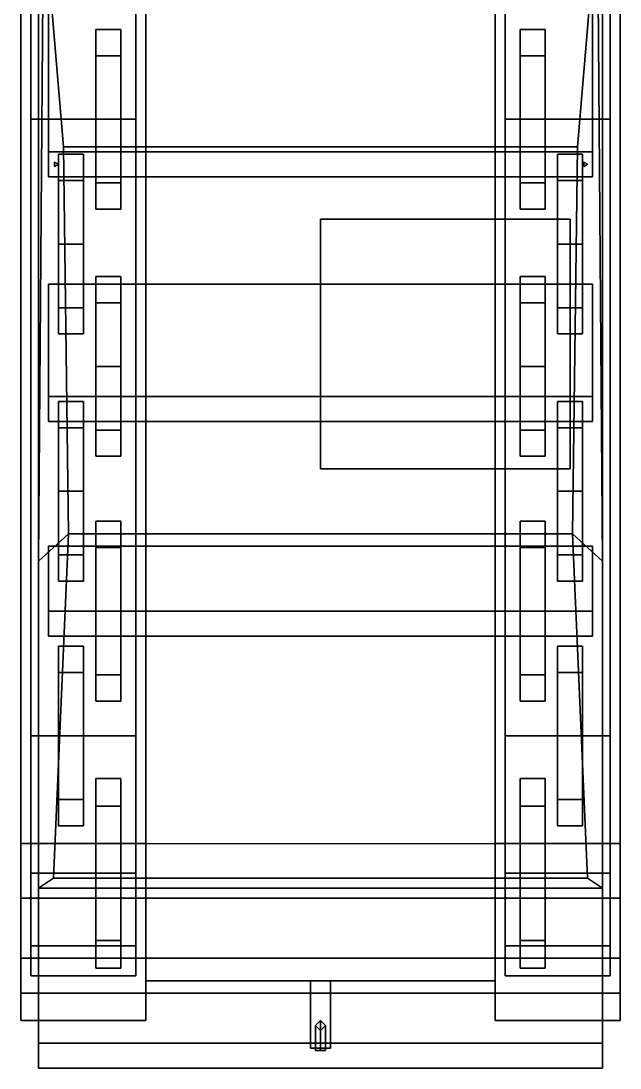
# Model space of a CAD drawing. Header units: millimetres. Extents: x -1.2 to 1.2, y -3.4 to 3.4.
# Drawn here: x -1.2 to 1.2, y -3.4 to 0.794 of the extents above; entities that cross this region are included whole.
import ezdxf

# ---------------------------------------------------------------- set-up
doc = ezdxf.new("R2010")
doc.units = ezdxf.units.MM
for name, color, linetype in [('mudguards', 6, 'Continuous'), ('tent', 3, 'Continuous'), ('tracks', 5, 'Continuous'), ('wheels', 2, 'Continuous')]:
    doc.layers.add(name, color=color, linetype=linetype)

msp = doc.modelspace()

# ---------------------------------------------------------------- linework, layer by layer
for points in [[(-0.7, 2.76, 0.4), (-0.7, -3.05, 0.4), (-0.7, -3.05, 0.85), (-0.7, 2.76, 0.85)], [(0.7, 2.76, 0.4), (0.7, -3.05, 0.4), (-0.7, -3.05, 0.4), (-0.7, 2.76, 0.4)], [(0.7, -3.05, 0.85), (0.7, -3.05, 0.4), (0.7, 2.76, 0.4), (0.7, 2.76, 0.85)], [(-1.13, 1.52, 1.2), (-1.13, -3.4, 1.2), (1.13, -3.4, 1.2), (1.13, 1.52, 1.2)], [(-1.13, 1.52, 1.1), (-1.13, -3.4, 1.1), (-1.13, -3.4, 1.2), (-1.13, 1.52, 1.2)], [(1.13, -3.4, 1.2), (1.13, -3.4, 1.1), (1.13, 1.52, 1.1), (1.13, 1.52, 1.2)], [(-1.09, 0.91, 1.2), (-1.09, 0.27, 1.2), (-1.09, 0.27, 1.42), (-1.09, 0.91, 1.42)], [(-1.09, 0.91, 1.42), (-1.09, 0.27, 1.42), (1.09, 0.27, 1.42), (1.09, 0.91, 1.42)], [(1.09, 0.27, 1.42), (1.09, 0.27, 1.2), (1.09, 0.91, 1.2), (1.09, 0.91, 1.42)], [(-1.09, 0.27, 1.2), (-1.09, 0.17, 1.2), (-1.09, 0.17, 1.98), (-1.09, 0.27, 1.95)], [(1.09, 0.27, 1.95), (1.09, 0.27, 1.42), (-1.09, 0.27, 1.42), (-1.09, 0.27, 1.95)], [(-1.09, 0.27, 1.95), (-1.09, 0.17, 1.98), (1.09, 0.17, 1.98), (1.09, 0.27, 1.95)], [(1.09, 0.17, 1.98), (1.09, 0.17, 1.2), (1.09, 0.27, 1.2), (1.09, 0.27, 1.95)], [(-1.05, 0.22, 1.96), (-1.065, 0.2287, 1.96), (-1.065, 0.2287, 2.48), (-1.05, 0.22, 2.49)], [(-1.065, 0.2287, 1.96), (-1.065, 0.2113, 1.96), (-1.065, 0.2113, 2.48), (-1.065, 0.2287, 2.48)], [(-1.065, 0.2113, 1.96), (-1.05, 0.22, 1.96), (-1.05, 0.22, 2.49), (-1.065, 0.2113, 2.48)], [(1.055, 0.2287, 1.96), (1.055, 0.2113, 1.96), (1.055, 0.2113, 2.5), (1.055, 0.2287, 2.5)], [(1.07, 0.22, 1.96), (1.055, 0.2287, 1.96), (1.055, 0.2287, 2.5), (1.07, 0.22, 2.49)], [(1.055, 0.2113, 1.96), (1.07, 0.22, 1.96), (1.07, 0.22, 2.49), (1.055, 0.2113, 2.5)], [(-1.09, 0.17, 1.98), (-1.09, 0.17, 1.2), (1.09, 0.17, 1.2), (1.09, 0.17, 1.98)], [(1, 0, -2.86), (1, 0, -3.86), (0, 0, -3.86), (0, 0, -2.86)], [(1, 0, -3.86), (1, -1, -3.86), (0, -1, -3.86), (0, 0, -3.86)], [(0, 0, -3.86), (0, -1, -3.86), (0, -1, -2.86), (0, 0, -2.86)], [(0, 0, -2.86), (0, -1, -2.86), (1, -1, -2.86), (1, 0, -2.86)], [(1, -1, -2.86), (1, -1, -3.86), (1, 0, -3.86), (1, 0, -2.86)], [(-1.09, -0.26, 1.2), (-1.09, -0.71, 1.2), (-1.09, -0.71, 1.51), (-1.09, -0.26, 1.51)], [(1.09, -0.26, 1.51), (1.09, -0.26, 1.2), (-1.09, -0.26, 1.2), (-1.09, -0.26, 1.51)], [(-1.09, -0.26, 1.51), (-1.09, -0.71, 1.51), (1.09, -0.71, 1.51), (1.09, -0.26, 1.51)], [(1.09, -0.71, 1.51), (1.09, -0.71, 1.2), (1.09, -0.26, 1.2), (1.09, -0.26, 1.51)], [(-1.09, -0.71, 1.2), (-1.09, -0.81, 1.2), (-1.09, -0.81, 1.98), (-1.09, -0.71, 1.95)], [(1.09, -0.71, 1.95), (1.09, -0.71, 1.51), (-1.09, -0.71, 1.51), (-1.09, -0.71, 1.95)], [(-1.09, -0.71, 1.95), (-1.09, -0.81, 1.98), (1.09, -0.81, 1.98), (1.09, -0.71, 1.95)], [(1.09, -0.81, 1.98), (1.09, -0.81, 1.2), (1.09, -0.71, 1.2), (1.09, -0.71, 1.95)], [(-1.09, -0.81, 1.98), (-1.09, -0.81, 1.2), (1.09, -0.81, 1.2), (1.09, -0.81, 1.98)], [(0, -1, -2.86), (0, -1, -3.86), (1, -1, -3.86), (1, -1, -2.86)], [(-1.09, -1.31, 1.2), (-1.09, -1.57, 1.2), (-1.09, -1.57, 1.51), (-1.09, -1.31, 1.51)], [(-1.09, -1.31, 1.51), (-1.09, -1.57, 1.51), (1.09, -1.57, 1.51), (1.09, -1.31, 1.51)], [(1.09, -1.31, 1.51), (1.09, -1.31, 1.2), (-1.09, -1.31, 1.2), (-1.09, -1.31, 1.51)], [(1.09, -1.57, 1.51), (1.09, -1.57, 1.2), (1.09, -1.31, 1.2), (1.09, -1.31, 1.51)], [(-1.09, -1.57, 1.2), (-1.09, -1.67, 1.2), (-1.09, -1.67, 1.98), (-1.09, -1.57, 1.95)], [(-1.09, -1.57, 1.95), (-1.09, -1.67, 1.98), (1.09, -1.67, 1.98), (1.09, -1.57, 1.95)], [(1.09, -1.57, 1.95), (1.09, -1.57, 1.51), (-1.09, -1.57, 1.52), (-1.09, -1.57, 1.95)], [(1.09, -1.67, 1.98), (1.09, -1.67, 1.2), (1.09, -1.57, 1.2), (1.09, -1.57, 1.95)], [(-1.09, -1.67, 1.98), (-1.09, -1.67, 1.2), (1.09, -1.67, 1.2), (1.09, -1.67, 1.98)], [(-1.13, -2.72, 1.08), (-1.13, -2.96, 0.99), (-1.13, -2.85, 1.1), (-1.13, -2.5, 1.1)], [(1.13, -2.5, 1.1), (1.13, -2.72, 1.08), (-1.13, -2.72, 1.08), (-1.13, -2.5, 1.1)], [(1.13, -2.85, 1.1), (1.13, -2.96, 0.99), (1.13, -2.72, 1.08), (1.13, -2.5, 1.1)], [(1.13, -2.72, 1.08), (1.13, -2.96, 0.99), (-1.13, -2.96, 0.99), (-1.13, -2.72, 1.08)], [(-1.13, -3.1, 0.85), (-1.13, -3.3, 0.85), (-1.13, -3.4, 1.1), (-1.13, -2.85, 1.1)], [(1.13, -3.4, 1.1), (1.13, -3.3, 0.85), (1.13, -3.1, 0.85), (1.13, -2.85, 1.1)], [(1.13, -2.96, 0.99), (1.13, -3.1, 0.85), (-1.13, -3.1, 0.85), (-1.13, -2.96, 0.99)], [(-0.7, -3.05, 0.85), (-0.7, -3.05, 0.4), (0.7, -3.05, 0.4), (0.7, -3.05, 0.85)], [(-0.04, -3.32, 0.49), (0.04, -3.32, 0.49), (0.04, -3.05, 0.49), (-0.04, -3.05, 0.49)], [(0.04, -3.05, 0.49), (0.04, -3.32, 0.49), (-0.04, -3.32, 0.49), (-0.04, -3.05, 0.49)], [(0.04, -3.05, 0.63), (0.04, -3.32, 0.63), (-0.04, -3.32, 0.63), (-0.04, -3.05, 0.63)], [(-0.04, -3.32, 0.63), (0.04, -3.32, 0.63), (0.04, -3.05, 0.63), (-0.04, -3.05, 0.63)], [(1.13, -3.1, 0.85), (1.13, -3.3, 0.85), (-1.13, -3.3, 0.85), (-1.13, -3.1, 0.85)], [(0, -3.21, 0.39), (-0.02, -3.23, 0.39), (-0.02, -3.23, 0.72), (0, -3.21, 0.74)], [(-0.02, -3.33, 0.72), (0, -3.33, 0.74), (0, -3.21, 0.74), (-0.02, -3.23, 0.72)], [(-0.02, -3.23, 0.39), (0, -3.25, 0.39), (0.02, -3.23, 0.39), (0, -3.21, 0.39)], [(0.02, -3.23, 0.39), (0, -3.21, 0.39), (0, -3.21, 0.74), (0.02, -3.23, 0.72)], [(0, -3.33, 0.74), (0.02, -3.33, 0.72), (0.02, -3.23, 0.72), (0, -3.21, 0.74)], [(-0.02, -3.23, 0.39), (0, -3.25, 0.39), (0, -3.25, 0.7), (-0.02, -3.23, 0.72)], [(0, -3.33, 0.7), (-0.02, -3.33, 0.72), (-0.02, -3.23, 0.72), (0, -3.25, 0.7)], [(0, -3.25, 0.39), (0.02, -3.23, 0.39), (0.02, -3.23, 0.72), (0, -3.25, 0.7)], [(0.02, -3.33, 0.72), (0, -3.33, 0.7), (0, -3.25, 0.7), (0.02, -3.23, 0.72)], [(-1.13, -3.4, 1.1), (-1.13, -3.3, 0.85), (1.13, -3.3, 0.85), (1.13, -3.4, 1.1)], [(0, -3.33, 0.7), (0.02, -3.33, 0.72), (0, -3.33, 0.74), (-0.02, -3.33, 0.72)], [(-1.13, -3.4, 1.2), (-1.13, -3.4, 1.1), (1.13, -3.4, 1.1), (1.13, -3.4, 1.2)]]:
    msp.add_3dface(points)
at = {"color": 1}
for points in [[(-1.13, -3.4, 1.24), (-1.13, -3.4, 1.2), (-1.13, 1.42, 1.2), (-1.13, 1.42, 1.24)], [(-1.13, 1.42, 1.2), (-1.13, -3.4, 1.2), (-1.13, -3.4, 1.24), (-1.13, 1.42, 1.24)], [(1.13, 1.42, 1.2), (1.13, -3.4, 1.2), (1.13, -3.4, 1.24), (1.13, 1.42, 1.24)], [(1.13, -3.4, 1.24), (1.13, -3.4, 1.2), (1.13, 1.42, 1.2), (1.13, 1.42, 1.24)], [(-1.13, 0.73, 1.24), (-1.13, 0.67, 1.24), (-1.13, 0.67, 1.75), (-1.13, 0.73, 1.75)], [(-1.13, 0.67, 1.75), (-1.13, 0.67, 1.24), (-1.13, 0.73, 1.24), (-1.13, 0.73, 1.75)], [(-1.13, 0.73, 1.75), (-1.13, 0.67, 1.75), (-1.13, 0.67, 1.82), (-1.13, 0.71, 1.8)], [(-1.13, 0.67, 1.82), (-1.13, 0.67, 1.75), (-1.13, 0.73, 1.75), (-1.13, 0.71, 1.8)], [(1.13, 0.67, 1.75), (1.13, 0.67, 1.24), (1.13, 0.73, 1.24), (1.13, 0.73, 1.75)], [(1.13, 0.73, 1.24), (1.13, 0.67, 1.24), (1.13, 0.67, 1.75), (1.13, 0.73, 1.75)], [(1.13, 0.67, 1.82), (1.13, 0.67, 1.75), (1.13, 0.73, 1.75), (1.13, 0.71, 1.8)], [(1.13, 0.73, 1.75), (1.13, 0.67, 1.75), (1.13, 0.67, 1.82), (1.13, 0.71, 1.8)], [(-1.13, 0.18, 1.82), (-1.13, 0.18, 1.24), (-1.13, 0.67, 1.24), (-1.13, 0.67, 1.82)], [(-1.13, 0.67, 1.24), (-1.13, 0.18, 1.24), (-1.13, 0.18, 1.82), (-1.13, 0.67, 1.82)], [(1.13, 0.67, 1.24), (1.13, 0.18, 1.24), (1.13, 0.18, 1.82), (1.13, 0.67, 1.82)], [(1.13, 0.18, 1.82), (1.13, 0.18, 1.24), (1.13, 0.67, 1.24), (1.13, 0.67, 1.82)], [(-1.13, 0.12, 1.75), (-1.13, 0.12, 1.24), (-1.13, 0.18, 1.24), (-1.13, 0.18, 1.75)], [(-1.13, 0.18, 1.24), (-1.13, 0.12, 1.24), (-1.13, 0.12, 1.75), (-1.13, 0.18, 1.75)], [(-1.13, 0.18, 1.75), (-1.13, 0.12, 1.75), (-1.13, 0.14, 1.8), (-1.13, 0.18, 1.82)], [(-1.13, 0.14, 1.8), (-1.13, 0.12, 1.75), (-1.13, 0.18, 1.75), (-1.13, 0.18, 1.82)], [(1.13, 0.18, 1.24), (1.13, 0.12, 1.24), (1.13, 0.12, 1.75), (1.13, 0.18, 1.75)], [(1.13, 0.12, 1.75), (1.13, 0.12, 1.24), (1.13, 0.18, 1.24), (1.13, 0.18, 1.75)], [(1.13, 0.14, 1.8), (1.13, 0.12, 1.75), (1.13, 0.18, 1.75), (1.13, 0.18, 1.82)], [(1.13, 0.18, 1.75), (1.13, 0.12, 1.75), (1.13, 0.14, 1.8), (1.13, 0.18, 1.82)], [(-1.13, -0.41, 1.24), (-1.13, -0.47, 1.24), (-1.13, -0.47, 1.75), (-1.13, -0.41, 1.75)], [(-1.13, -0.47, 1.75), (-1.13, -0.47, 1.24), (-1.13, -0.41, 1.24), (-1.13, -0.41, 1.75)], [(-1.13, -0.41, 1.75), (-1.13, -0.47, 1.75), (-1.13, -0.47, 1.82), (-1.13, -0.43, 1.8)], [(-1.13, -0.47, 1.82), (-1.13, -0.47, 1.75), (-1.13, -0.41, 1.75), (-1.13, -0.43, 1.8)], [(1.13, -0.47, 1.82), (1.13, -0.47, 1.75), (1.13, -0.41, 1.75), (1.13, -0.43, 1.8)], [(1.13, -0.41, 1.75), (1.13, -0.47, 1.75), (1.13, -0.47, 1.82), (1.13, -0.43, 1.8)], [(1.13, -0.47, 1.75), (1.13, -0.47, 1.24), (1.13, -0.41, 1.24), (1.13, -0.41, 1.75)], [(1.13, -0.41, 1.24), (1.13, -0.47, 1.24), (1.13, -0.47, 1.75), (1.13, -0.41, 1.75)], [(-1.13, -0.89, 1.82), (-1.13, -0.89, 1.24), (-1.13, -0.47, 1.24), (-1.13, -0.47, 1.82)], [(-1.13, -0.47, 1.24), (-1.13, -0.89, 1.24), (-1.13, -0.89, 1.82), (-1.13, -0.47, 1.82)], [(1.13, -0.47, 1.24), (1.13, -0.89, 1.24), (1.13, -0.89, 1.82), (1.13, -0.47, 1.82)], [(1.13, -0.89, 1.82), (1.13, -0.89, 1.24), (1.13, -0.47, 1.24), (1.13, -0.47, 1.82)], [(-1.13, -0.89, 1.24), (-1.13, -0.95, 1.24), (-1.13, -0.95, 1.75), (-1.13, -0.89, 1.75)], [(-1.13, -0.95, 1.75), (-1.13, -0.95, 1.24), (-1.13, -0.89, 1.24), (-1.13, -0.89, 1.75)], [(-1.13, -0.89, 1.75), (-1.13, -0.95, 1.75), (-1.13, -0.93, 1.8), (-1.13, -0.89, 1.82)], [(-1.13, -0.93, 1.8), (-1.13, -0.95, 1.75), (-1.13, -0.89, 1.75), (-1.13, -0.89, 1.82)], [(1.13, -0.95, 1.75), (1.13, -0.95, 1.24), (1.13, -0.89, 1.24), (1.13, -0.89, 1.75)], [(1.13, -0.89, 1.24), (1.13, -0.95, 1.24), (1.13, -0.95, 1.75), (1.13, -0.89, 1.75)], [(1.13, -0.93, 1.8), (1.13, -0.95, 1.75), (1.13, -0.89, 1.75), (1.13, -0.89, 1.82)], [(1.13, -0.89, 1.75), (1.13, -0.95, 1.75), (1.13, -0.93, 1.8), (1.13, -0.89, 1.82)], [(-1.13, -1.47, 1.24), (-1.13, -1.53, 1.24), (-1.13, -1.53, 1.75), (-1.13, -1.47, 1.75)], [(-1.13, -1.53, 1.75), (-1.13, -1.53, 1.24), (-1.13, -1.47, 1.24), (-1.13, -1.47, 1.75)], [(-1.13, -1.47, 1.75), (-1.13, -1.53, 1.75), (-1.13, -1.53, 1.82), (-1.13, -1.49, 1.8)], [(-1.13, -1.53, 1.82), (-1.13, -1.53, 1.75), (-1.13, -1.47, 1.75), (-1.13, -1.49, 1.8)], [(1.13, -1.53, 1.75), (1.13, -1.53, 1.24), (1.13, -1.47, 1.24), (1.13, -1.47, 1.75)], [(1.13, -1.47, 1.24), (1.13, -1.53, 1.24), (1.13, -1.53, 1.75), (1.13, -1.47, 1.75)], [(1.13, -1.53, 1.82), (1.13, -1.53, 1.75), (1.13, -1.47, 1.75), (1.13, -1.49, 1.8)], [(1.13, -1.47, 1.75), (1.13, -1.53, 1.75), (1.13, -1.53, 1.82), (1.13, -1.49, 1.8)], [(-1.13, -3.4, 1.82), (-1.13, -3.4, 1.24), (-1.13, -1.53, 1.24), (-1.13, -1.53, 1.82)], [(-1.13, -1.53, 1.24), (-1.13, -3.4, 1.24), (-1.13, -3.4, 1.82), (-1.13, -1.53, 1.82)], [(1.13, -1.53, 1.24), (1.13, -3.4, 1.24), (1.13, -3.4, 1.82), (1.13, -1.53, 1.82)], [(1.13, -3.4, 1.82), (1.13, -3.4, 1.24), (1.13, -1.53, 1.24), (1.13, -1.53, 1.82)], [(1.13, -3.4, 1.82), (1.13, -3.4, 1.2), (-1.13, -3.4, 1.2), (-1.13, -3.4, 1.82)], [(-1.13, -3.4, 1.2), (1.13, -3.4, 1.2), (1.13, -3.4, 1.82), (-1.13, -3.4, 1.82)]]:
    msp.add_3dface(points, dxfattribs=at)
at = {"layer": 'mudguards'}
for points in [[(-0.7, 1.75, 0.84), (-0.7, -2.96, 0.85), (-0.7, -2.96, 0.99), (-0.7, 1.67, 0.97)], [(0.7, -2.96, 0.99), (0.7, -2.96, 0.85), (0.7, 1.75, 0.84), (0.7, 1.67, 0.97)], [(-0.7, 1.67, 0.97), (-0.7, -2.96, 0.99), (-0.7, -2.72, 1.08), (-0.7, 1.52, 1.07)], [(0.7, -2.72, 1.08), (0.7, -2.96, 0.99), (0.7, 1.67, 0.97), (0.7, 1.52, 1.07)], [(-0.7, 1.37, 1.1), (-0.7, -2.5, 1.1), (-1.2, -2.5, 1.1), (-1.2, 1.37, 1.1)], [(-1.2, -2.5, 1.1), (-0.7, -2.5, 1.1), (-0.7, 1.37, 1.1), (-1.2, 1.37, 1.1)], [(-0.7, 1.37, 1.07), (-0.7, -2.72, 1.08), (-0.7, -2.5, 1.1), (-0.7, 1.37, 1.1)], [(1.2, 1.37, 1.1), (1.2, -2.5, 1.1), (0.7, -2.5, 1.1), (0.7, 1.37, 1.1)], [(0.7, -2.5, 1.1), (1.2, -2.5, 1.1), (1.2, 1.37, 1.1), (0.7, 1.37, 1.1)], [(0.7, -2.5, 1.1), (0.7, -2.72, 1.08), (0.7, 1.37, 1.07), (0.7, 1.37, 1.1)], [(-0.7, -2.5, 1.1), (-0.7, -2.72, 1.08), (-1.2, -2.72, 1.08), (-1.2, -2.5, 1.1)], [(-1.2, -2.72, 1.08), (-0.7, -2.72, 1.08), (-0.7, -2.5, 1.1), (-1.2, -2.5, 1.1)], [(0.7, -2.72, 1.08), (1.2, -2.72, 1.08), (1.2, -2.5, 1.1), (0.7, -2.5, 1.1)], [(1.2, -2.5, 1.1), (1.2, -2.72, 1.08), (0.7, -2.72, 1.08), (0.7, -2.5, 1.1)], [(-1.2, -2.96, 0.99), (-0.7, -2.96, 0.99), (-0.7, -2.72, 1.08), (-1.2, -2.72, 1.08)], [(-0.7, -2.72, 1.08), (-0.7, -2.96, 0.99), (-1.2, -2.96, 0.99), (-1.2, -2.72, 1.08)], [(1.2, -2.72, 1.08), (1.2, -2.96, 0.99), (0.7, -2.96, 0.99), (0.7, -2.72, 1.08)], [(0.7, -2.96, 0.99), (1.2, -2.96, 0.99), (1.2, -2.72, 1.08), (0.7, -2.72, 1.08)], [(-0.7, -2.96, 0.99), (-0.7, -3.1, 0.85), (-1.2, -3.1, 0.85), (-1.2, -2.96, 0.99)], [(-1.2, -3.1, 0.85), (-0.7, -3.1, 0.85), (-0.7, -2.96, 0.99), (-1.2, -2.96, 0.99)], [(-0.7, -3.19, 0.67), (-0.7, -3.1, 0.85), (-0.7, -2.96, 0.99), (-0.7, -2.96, 0.67)], [(-0.7, -2.96, 0.99), (-0.7, -3.1, 0.85), (-0.7, -3.19, 0.67), (-0.7, -2.96, 0.67)], [(0.7, -3.1, 0.85), (1.2, -3.1, 0.85), (1.2, -2.96, 0.99), (0.7, -2.96, 0.99)], [(1.2, -2.96, 0.99), (1.2, -3.1, 0.85), (0.7, -3.1, 0.85), (0.7, -2.96, 0.99)], [(0.7, -2.96, 0.99), (0.7, -3.1, 0.85), (0.7, -3.19, 0.67), (0.7, -2.96, 0.67)], [(0.7, -3.19, 0.67), (0.7, -3.1, 0.85), (0.7, -2.96, 0.99), (0.7, -2.96, 0.67)], [(-1.2, -3.21, 0.63), (-0.7, -3.21, 0.63), (-0.7, -3.1, 0.85), (-1.2, -3.1, 0.85)], [(-0.7, -3.1, 0.85), (-0.7, -3.21, 0.63), (-1.2, -3.21, 0.63), (-1.2, -3.1, 0.85)], [(1.2, -3.1, 0.85), (1.2, -3.21, 0.63), (0.7, -3.21, 0.63), (0.7, -3.1, 0.85)], [(0.7, -3.21, 0.63), (1.2, -3.21, 0.63), (1.2, -3.1, 0.85), (0.7, -3.1, 0.85)]]:
    msp.add_3dface(points, dxfattribs=at)
at = {"layer": 'tent'}
for points in [[(-1.11, 1.24, 2.39), (-1.13, -1.37, 2.33), (-1.01, -1.26, 2.64), (-1.03, 0.29, 2.61)], [(-1.01, -1.26, 2.64), (-1.13, -1.37, 2.33), (-1.11, 1.24, 2.39), (-1.03, 0.29, 2.61)], [(1.03, 0.29, 2.61), (-1.03, 0.29, 2.61), (-1.11, 1.24, 2.39), (1.11, 1.24, 2.39)], [(-1.11, 1.24, 2.39), (-1.03, 0.29, 2.61), (1.03, 0.29, 2.61), (1.11, 1.24, 2.39)], [(1.01, -1.26, 2.64), (1.13, -1.37, 2.33), (1.11, 1.24, 2.39), (1.03, 0.29, 2.61)], [(1.11, 1.24, 2.39), (1.13, -1.37, 2.33), (1.01, -1.26, 2.64), (1.03, 0.29, 2.61)], [(-1.03, 0.29, 2.61), (-1.01, -1.26, 2.64), (1.01, -1.26, 2.64), (1.03, 0.29, 2.61)], [(1.01, -1.26, 2.64), (-1.01, -1.26, 2.64), (-1.03, 0.29, 2.61), (1.03, 0.29, 2.61)], [(-1.13, -1.37, 2.33), (-1.13, -2.68, 2.33), (-1.07, -2.64, 2.52), (-1.01, -1.26, 2.64)], [(-1.07, -2.64, 2.52), (-1.13, -2.68, 2.33), (-1.13, -1.37, 2.33), (-1.01, -1.26, 2.64)], [(1.07, -2.64, 2.52), (-1.07, -2.64, 2.52), (-1.01, -1.26, 2.64), (1.01, -1.26, 2.64)], [(-1.01, -1.26, 2.64), (-1.07, -2.64, 2.52), (1.07, -2.64, 2.52), (1.01, -1.26, 2.64)], [(1.13, -1.37, 2.33), (1.13, -2.68, 2.33), (1.07, -2.64, 2.52), (1.01, -1.26, 2.64)], [(1.07, -2.64, 2.52), (1.13, -2.68, 2.33), (1.13, -1.37, 2.33), (1.01, -1.26, 2.64)], [(-1.13, -2.68, 2.33), (-1.13, -2.71, 1.82), (-1.13, -1.55, 1.82), (-1.13, -1.37, 2.33)], [(-1.13, -1.55, 1.82), (-1.13, -2.71, 1.82), (-1.13, -2.68, 2.33), (-1.13, -1.37, 2.33)], [(1.13, -2.68, 2.33), (1.13, -2.71, 1.82), (1.13, -1.55, 1.82), (1.13, -1.37, 2.33)], [(1.13, -1.55, 1.82), (1.13, -2.71, 1.82), (1.13, -2.68, 2.33), (1.13, -1.37, 2.33)], [(1.13, -2.68, 2.33), (-1.13, -2.68, 2.33), (-1.07, -2.64, 2.52), (1.07, -2.64, 2.52)], [(-1.07, -2.64, 2.52), (-1.13, -2.68, 2.33), (1.13, -2.68, 2.33), (1.07, -2.64, 2.52)]]:
    msp.add_3dface(points, dxfattribs=at)
at = {"layer": 'tracks'}
for points in [[(-1.16, 0.4), (-0.74, 0.4), (-0.74, 1.21, 0.13), (-1.16, 1.21, 0.13)], [(-0.74, 1.21, 0.13), (-0.74, 0.4), (-1.16, 0.4), (-1.16, 1.21, 0.13)], [(-1.16, 1.21, 0.93), (-0.74, 1.21, 0.93), (-0.74, 0.4, 0.76), (-1.16, 0.4, 0.76)], [(-0.74, 0.4, 0.76), (-0.74, 1.21, 0.93), (-1.16, 1.21, 0.93), (-1.16, 0.4, 0.76)], [(0.74, 0.4), (1.16, 0.4), (1.16, 1.21, 0.13), (0.74, 1.21, 0.13)], [(1.16, 1.21, 0.13), (1.16, 0.4), (0.74, 0.4), (0.74, 1.21, 0.13)], [(0.74, 1.21, 0.93), (1.16, 1.21, 0.93), (1.16, 0.4, 0.76), (0.74, 0.4, 0.76)], [(1.16, 0.4, 0.76), (1.16, 1.21, 0.93), (0.74, 1.21, 0.93), (0.74, 0.4, 0.76)], [(-0.74, 0.4), (-0.74, -2.07), (-1.16, -2.07), (-1.16, 0.4)], [(-1.16, -2.07), (-0.74, -2.07), (-0.74, 0.4), (-1.16, 0.4)], [(-0.74, -2.07, 0.76), (-0.74, 0.4, 0.76), (-1.16, 0.4, 0.76), (-1.16, -2.07, 0.76)], [(-1.16, 0.4, 0.76), (-0.74, 0.4, 0.76), (-0.74, -2.07, 0.76), (-1.16, -2.07, 0.76)], [(1.16, 0.4), (1.16, -2.07), (0.74, -2.07), (0.74, 0.4)], [(0.74, -2.07), (1.16, -2.07), (1.16, 0.4), (0.74, 0.4)], [(1.16, -2.07, 0.76), (1.16, 0.4, 0.76), (0.74, 0.4, 0.76), (0.74, -2.07, 0.76)], [(0.74, 0.4, 0.76), (1.16, 0.4, 0.76), (1.16, -2.07, 0.76), (0.74, -2.07, 0.76)], [(-1.16, -2.07, 0.76), (-0.74, -2.07, 0.76), (-0.74, -2.62, 0.85), (-1.16, -2.62, 0.85)], [(-0.74, -2.62, 0.85), (-0.74, -2.07, 0.76), (-1.16, -2.07, 0.76), (-1.16, -2.62, 0.85)], [(-0.74, -2.07), (-0.74, -2.62, 0.03), (-1.16, -2.62, 0.03), (-1.16, -2.07)], [(-1.16, -2.62, 0.03), (-0.74, -2.62, 0.03), (-0.74, -2.07), (-1.16, -2.07)], [(1.16, -2.07), (1.16, -2.62, 0.03), (0.74, -2.62, 0.03), (0.74, -2.07)], [(0.74, -2.62, 0.03), (1.16, -2.62, 0.03), (1.16, -2.07), (0.74, -2.07)], [(0.74, -2.07, 0.76), (1.16, -2.07, 0.76), (1.16, -2.62, 0.85), (0.74, -2.62, 0.85)], [(1.16, -2.62, 0.85), (1.16, -2.07, 0.76), (0.74, -2.07, 0.76), (0.74, -2.62, 0.85)], [(-0.74, -2.91, 0.75), (-0.74, -2.62, 0.85), (-1.16, -2.62, 0.85), (-1.16, -2.91, 0.75)], [(-1.16, -2.62, 0.85), (-0.74, -2.62, 0.85), (-0.74, -2.91, 0.75), (-1.16, -2.91, 0.75)], [(-1.16, -2.91, 0.15), (-0.74, -2.91, 0.15), (-0.74, -2.62, 0.03), (-1.16, -2.62, 0.03)], [(-0.74, -2.62, 0.03), (-0.74, -2.91, 0.15), (-1.16, -2.91, 0.15), (-1.16, -2.62, 0.03)], [(0.74, -2.91, 0.15), (1.16, -2.91, 0.15), (1.16, -2.62, 0.03), (0.74, -2.62, 0.03)], [(1.16, -2.62, 0.03), (1.16, -2.91, 0.15), (0.74, -2.91, 0.15), (0.74, -2.62, 0.03)], [(1.16, -2.91, 0.75), (1.16, -2.62, 0.85), (0.74, -2.62, 0.85), (0.74, -2.91, 0.75)], [(0.74, -2.62, 0.85), (1.16, -2.62, 0.85), (1.16, -2.91, 0.75), (0.74, -2.91, 0.75)], [(-1.16, -2.91, 0.75), (-0.74, -2.91, 0.75), (-0.74, -3.03, 0.45), (-1.16, -3.03, 0.45)], [(-0.74, -3.03, 0.45), (-0.74, -2.91, 0.75), (-1.16, -2.91, 0.75), (-1.16, -3.03, 0.45)], [(-0.74, -2.91, 0.15), (-0.74, -3.03, 0.45), (-1.16, -3.03, 0.45), (-1.16, -2.91, 0.15)], [(-1.16, -3.03, 0.45), (-0.74, -3.03, 0.45), (-0.74, -2.91, 0.15), (-1.16, -2.91, 0.15)], [(1.16, -2.91, 0.15), (1.16, -3.03, 0.45), (0.74, -3.03, 0.45), (0.74, -2.91, 0.15)], [(0.74, -3.03, 0.45), (1.16, -3.03, 0.45), (1.16, -2.91, 0.15), (0.74, -2.91, 0.15)], [(0.74, -2.91, 0.75), (1.16, -2.91, 0.75), (1.16, -3.03, 0.45), (0.74, -3.03, 0.45)], [(1.16, -3.03, 0.45), (1.16, -2.91, 0.75), (0.74, -2.91, 0.75), (0.74, -3.03, 0.45)]]:
    msp.add_3dface(points, dxfattribs=at)
at = {"layer": 'wheels'}
for points in [[(-0.8, 0.6546, 0.6346), (-0.8, 0.76, 0.38), (-0.9, 0.76, 0.38), (-0.9, 0.6546, 0.6346)], [(-0.8, 0.76, 0.38), (-0.8, 0.6546, 0.1254), (-0.9, 0.6546, 0.1254), (-0.9, 0.76, 0.38)], [(-0.9, 0.4, 0.74), (-0.9, 0.6546, 0.6346), (-0.9, 0.76, 0.38), (-0.9, 0.1454, 0.6346)], [(-0.9, 0.1454, 0.6346), (-0.9, 0.76, 0.38), (-0.9, 0.6546, 0.1254), (-0.9, 0.04, 0.38)], [(-0.8, 0.4, 0.74), (-0.8, 0.6546, 0.1254), (-0.8, 0.76, 0.38), (-0.8, 0.6546, 0.6346)], [(0.8, 0.1454, 0.6346), (0.8, 0.76, 0.38), (0.8, 0.6546, 0.1254), (0.8, 0.04, 0.38)], [(0.9, 0.76, 0.38), (0.9, 0.6546, 0.1254), (0.8, 0.6546, 0.1254), (0.8, 0.76, 0.38)], [(0.8, 0.4, 0.74), (0.8, 0.6546, 0.6346), (0.8, 0.76, 0.38), (0.8, 0.1454, 0.6346)], [(0.9, 0.6546, 0.6346), (0.9, 0.76, 0.38), (0.8, 0.76, 0.38), (0.8, 0.6546, 0.6346)], [(0.9, 0.4, 0.74), (0.9, 0.6546, 0.1254), (0.9, 0.76, 0.38), (0.9, 0.6546, 0.6346)], [(-0.8, 0.4, 0.74), (-0.8, 0.6546, 0.6346), (-0.9, 0.6546, 0.6346), (-0.9, 0.4, 0.74)], [(-0.8, 0.6546, 0.1254), (-0.8, 0.4, 0.02), (-0.9, 0.4, 0.02), (-0.9, 0.6546, 0.1254)], [(-0.9, 0.04, 0.38), (-0.9, 0.6546, 0.1254), (-0.9, 0.4, 0.02), (-0.9, 0.1454, 0.1254)], [(-0.8, 0.1454, 0.6346), (-0.8, 0.4, 0.02), (-0.8, 0.6546, 0.1254), (-0.8, 0.4, 0.74)], [(0.8, 0.04, 0.38), (0.8, 0.6546, 0.1254), (0.8, 0.4, 0.02), (0.8, 0.1454, 0.1254)], [(0.9, 0.6546, 0.1254), (0.9, 0.4, 0.02), (0.8, 0.4, 0.02), (0.8, 0.6546, 0.1254)], [(0.9, 0.4, 0.74), (0.9, 0.6546, 0.6346), (0.8, 0.6546, 0.6346), (0.8, 0.4, 0.74)], [(0.9, 0.1454, 0.6346), (0.9, 0.4, 0.02), (0.9, 0.6546, 0.1254), (0.9, 0.4, 0.74)], [(-0.8, 0.1454, 0.6346), (-0.8, 0.4, 0.74), (-0.9, 0.4, 0.74), (-0.9, 0.1454, 0.6346)], [(-0.8, 0.4, 0.02), (-0.8, 0.1454, 0.1254), (-0.9, 0.1454, 0.1254), (-0.9, 0.4, 0.02)], [(-0.8, 0.04, 0.38), (-0.8, 0.1454, 0.1254), (-0.8, 0.4, 0.02), (-0.8, 0.1454, 0.6346)], [(0.9, 0.4, 0.02), (0.9, 0.1454, 0.1254), (0.8, 0.1454, 0.1254), (0.8, 0.4, 0.02)], [(0.9, 0.1454, 0.6346), (0.9, 0.4, 0.74), (0.8, 0.4, 0.74), (0.8, 0.1454, 0.6346)], [(0.9, 0.04, 0.38), (0.9, 0.1454, 0.1254), (0.9, 0.4, 0.02), (0.9, 0.1454, 0.6346)], [(-0.95, 0.1546, 0.6346), (-0.95, 0.26, 0.38), (-1.05, 0.26, 0.38), (-1.05, 0.1546, 0.6346)], [(-0.95, 0.26, 0.38), (-0.95, 0.1546, 0.1254), (-1.05, 0.1546, 0.1254), (-1.05, 0.26, 0.38)], [(-1.05, -0.1, 0.74), (-1.05, 0.1546, 0.6346), (-1.05, 0.26, 0.38), (-1.05, -0.3546, 0.6346)], [(-1.05, -0.3546, 0.6346), (-1.05, 0.26, 0.38), (-1.05, 0.1546, 0.1254), (-1.05, -0.46, 0.38)], [(-0.95, -0.3546, 0.1254), (-0.95, 0.26, 0.38), (-0.95, 0.1546, 0.6346), (-0.95, -0.46, 0.38)], [(-0.95, -0.1, 0.02), (-0.95, 0.1546, 0.1254), (-0.95, 0.26, 0.38), (-0.95, -0.3546, 0.1254)], [(0.95, -0.3546, 0.6346), (0.95, 0.26, 0.38), (0.95, 0.1546, 0.1254), (0.95, -0.46, 0.38)], [(1.05, 0.26, 0.38), (1.05, 0.1546, 0.1254), (0.95, 0.1546, 0.1254), (0.95, 0.26, 0.38)], [(0.95, -0.1, 0.74), (0.95, 0.1546, 0.6346), (0.95, 0.26, 0.38), (0.95, -0.3546, 0.6346)], [(1.05, 0.1546, 0.6346), (1.05, 0.26, 0.38), (0.95, 0.26, 0.38), (0.95, 0.1546, 0.6346)], [(1.05, -0.1, 0.02), (1.05, 0.1546, 0.1254), (1.05, 0.26, 0.38), (1.05, -0.3546, 0.1254)], [(1.05, -0.3546, 0.1254), (1.05, 0.26, 0.38), (1.05, 0.1546, 0.6346), (1.05, -0.46, 0.38)], [(-0.95, -0.1, 0.74), (-0.95, 0.1546, 0.6346), (-1.05, 0.1546, 0.6346), (-1.05, -0.1, 0.74)], [(-0.95, 0.1546, 0.1254), (-0.95, -0.1, 0.02), (-1.05, -0.1, 0.02), (-1.05, 0.1546, 0.1254)], [(-1.05, -0.46, 0.38), (-1.05, 0.1546, 0.1254), (-1.05, -0.1, 0.02), (-1.05, -0.3546, 0.1254)], [(-0.95, -0.46, 0.38), (-0.95, 0.1546, 0.6346), (-0.95, -0.1, 0.74), (-0.95, -0.3546, 0.6346)], [(-0.8, 0.04, 0.38), (-0.8, 0.1454, 0.6346), (-0.9, 0.1454, 0.6346), (-0.9, 0.04, 0.38)], [(-0.8, 0.1454, 0.1254), (-0.8, 0.04, 0.38), (-0.9, 0.04, 0.38), (-0.9, 0.1454, 0.1254)], [(0.9, 0.1454, 0.1254), (0.9, 0.04, 0.38), (0.8, 0.04, 0.38), (0.8, 0.1454, 0.1254)], [(0.9, 0.04, 0.38), (0.9, 0.1454, 0.6346), (0.8, 0.1454, 0.6346), (0.8, 0.04, 0.38)], [(0.95, -0.46, 0.38), (0.95, 0.1546, 0.1254), (0.95, -0.1, 0.02), (0.95, -0.3546, 0.1254)], [(1.05, 0.1546, 0.1254), (1.05, -0.1, 0.02), (0.95, -0.1, 0.02), (0.95, 0.1546, 0.1254)], [(1.05, -0.1, 0.74), (1.05, 0.1546, 0.6346), (0.95, 0.1546, 0.6346), (0.95, -0.1, 0.74)], [(1.05, -0.46, 0.38), (1.05, 0.1546, 0.6346), (1.05, -0.1, 0.74), (1.05, -0.3546, 0.6346)], [(-0.95, -0.3546, 0.6346), (-0.95, -0.1, 0.74), (-1.05, -0.1, 0.74), (-1.05, -0.3546, 0.6346)], [(-0.95, -0.1, 0.02), (-0.95, -0.3546, 0.1254), (-1.05, -0.3546, 0.1254), (-1.05, -0.1, 0.02)], [(1.05, -0.1, 0.02), (1.05, -0.3546, 0.1254), (0.95, -0.3546, 0.1254), (0.95, -0.1, 0.02)], [(1.05, -0.3546, 0.6346), (1.05, -0.1, 0.74), (0.95, -0.1, 0.74), (0.95, -0.3546, 0.6346)], [(-0.9, -0.8446, 0.6346), (-0.9, -0.23, 0.38), (-0.9, -0.3354, 0.1254), (-0.9, -0.95, 0.38)], [(-0.8, -0.23, 0.38), (-0.8, -0.3354, 0.1254), (-0.9, -0.3354, 0.1254), (-0.9, -0.23, 0.38)], [(-0.9, -0.59, 0.74), (-0.9, -0.3354, 0.6346), (-0.9, -0.23, 0.38), (-0.9, -0.8446, 0.6346)], [(-0.8, -0.3354, 0.6346), (-0.8, -0.23, 0.38), (-0.9, -0.23, 0.38), (-0.9, -0.3354, 0.6346)], [(-0.8, -0.59, 0.74), (-0.8, -0.3354, 0.1254), (-0.8, -0.23, 0.38), (-0.8, -0.3354, 0.6346)], [(0.9, -0.23, 0.38), (0.9, -0.3354, 0.1254), (0.8, -0.3354, 0.1254), (0.8, -0.23, 0.38)], [(0.8, -0.8446, 0.6346), (0.8, -0.23, 0.38), (0.8, -0.3354, 0.1254), (0.8, -0.95, 0.38)], [(0.9, -0.3354, 0.6346), (0.9, -0.23, 0.38), (0.8, -0.23, 0.38), (0.8, -0.3354, 0.6346)], [(0.8, -0.59, 0.74), (0.8, -0.3354, 0.6346), (0.8, -0.23, 0.38), (0.8, -0.8446, 0.6346)], [(0.9, -0.59, 0.74), (0.9, -0.3354, 0.1254), (0.9, -0.23, 0.38), (0.9, -0.3354, 0.6346)], [(-0.9, -0.95, 0.38), (-0.9, -0.3354, 0.1254), (-0.9, -0.59, 0.02), (-0.9, -0.8446, 0.1254)], [(-0.8, -0.3354, 0.1254), (-0.8, -0.59, 0.02), (-0.9, -0.59, 0.02), (-0.9, -0.3354, 0.1254)], [(-0.8, -0.59, 0.74), (-0.8, -0.3354, 0.6346), (-0.9, -0.3354, 0.6346), (-0.9, -0.59, 0.74)], [(-0.8, -0.8446, 0.6346), (-0.8, -0.59, 0.02), (-0.8, -0.3354, 0.1254), (-0.8, -0.59, 0.74)], [(0.8, -0.95, 0.38), (0.8, -0.3354, 0.1254), (0.8, -0.59, 0.02), (0.8, -0.8446, 0.1254)], [(0.9, -0.3354, 0.1254), (0.9, -0.59, 0.02), (0.8, -0.59, 0.02), (0.8, -0.3354, 0.1254)], [(0.9, -0.59, 0.74), (0.9, -0.3354, 0.6346), (0.8, -0.3354, 0.6346), (0.8, -0.59, 0.74)], [(0.9, -0.8446, 0.6346), (0.9, -0.59, 0.02), (0.9, -0.3354, 0.1254), (0.9, -0.59, 0.74)], [(-0.95, -0.46, 0.38), (-0.95, -0.3546, 0.6346), (-1.05, -0.3546, 0.6346), (-1.05, -0.46, 0.38)], [(-0.95, -0.3546, 0.1254), (-0.95, -0.46, 0.38), (-1.05, -0.46, 0.38), (-1.05, -0.3546, 0.1254)], [(1.05, -0.3546, 0.1254), (1.05, -0.46, 0.38), (0.95, -0.46, 0.38), (0.95, -0.3546, 0.1254)], [(1.05, -0.46, 0.38), (1.05, -0.3546, 0.6346), (0.95, -0.3546, 0.6346), (0.95, -0.46, 0.38)], [(-0.8, -0.59, 0.02), (-0.8, -0.8446, 0.1254), (-0.9, -0.8446, 0.1254), (-0.9, -0.59, 0.02)], [(-0.8, -0.8446, 0.6346), (-0.8, -0.59, 0.74), (-0.9, -0.59, 0.74), (-0.9, -0.8446, 0.6346)], [(-0.8, -0.95, 0.38), (-0.8, -0.8446, 0.1254), (-0.8, -0.59, 0.02), (-0.8, -0.8446, 0.6346)], [(0.9, -0.59, 0.02), (0.9, -0.8446, 0.1254), (0.8, -0.8446, 0.1254), (0.8, -0.59, 0.02)], [(0.9, -0.8446, 0.6346), (0.9, -0.59, 0.74), (0.8, -0.59, 0.74), (0.8, -0.8446, 0.6346)], [(0.9, -0.95, 0.38), (0.9, -0.8446, 0.1254), (0.9, -0.59, 0.02), (0.9, -0.8446, 0.6346)], [(-1.05, -1.3446, 0.6346), (-1.05, -0.73, 0.38), (-1.05, -0.8354, 0.1254), (-1.05, -1.45, 0.38)], [(-0.95, -0.73, 0.38), (-0.95, -0.8354, 0.1254), (-1.05, -0.8354, 0.1254), (-1.05, -0.73, 0.38)], [(-1.05, -1.09, 0.74), (-1.05, -0.8354, 0.6346), (-1.05, -0.73, 0.38), (-1.05, -1.3446, 0.6346)], [(-0.95, -0.8354, 0.6346), (-0.95, -0.73, 0.38), (-1.05, -0.73, 0.38), (-1.05, -0.8354, 0.6346)], [(-0.95, -1.09, 0.02), (-0.95, -0.8354, 0.1254), (-0.95, -0.73, 0.38), (-0.95, -1.3446, 0.1254)], [(-0.95, -1.3446, 0.1254), (-0.95, -0.73, 0.38), (-0.95, -0.8354, 0.6346), (-0.95, -1.45, 0.38)], [(0.95, -1.3446, 0.6346), (0.95, -0.73, 0.38), (0.95, -0.8354, 0.1254), (0.95, -1.45, 0.38)], [(1.05, -0.73, 0.38), (1.05, -0.8354, 0.1254), (0.95, -0.8354, 0.1254), (0.95, -0.73, 0.38)], [(0.95, -1.09, 0.74), (0.95, -0.8354, 0.6346), (0.95, -0.73, 0.38), (0.95, -1.3446, 0.6346)], [(1.05, -0.8354, 0.6346), (1.05, -0.73, 0.38), (0.95, -0.73, 0.38), (0.95, -0.8354, 0.6346)], [(1.05, -1.09, 0.02), (1.05, -0.8354, 0.1254), (1.05, -0.73, 0.38), (1.05, -1.3446, 0.1254)], [(1.05, -1.3446, 0.1254), (1.05, -0.73, 0.38), (1.05, -0.8354, 0.6346), (1.05, -1.45, 0.38)], [(-1.05, -1.45, 0.38), (-1.05, -0.8354, 0.1254), (-1.05, -1.09, 0.02), (-1.05, -1.3446, 0.1254)], [(-0.95, -0.8354, 0.1254), (-0.95, -1.09, 0.02), (-1.05, -1.09, 0.02), (-1.05, -0.8354, 0.1254)], [(-0.95, -1.09, 0.74), (-0.95, -0.8354, 0.6346), (-1.05, -0.8354, 0.6346), (-1.05, -1.09, 0.74)], [(-0.95, -1.45, 0.38), (-0.95, -0.8354, 0.6346), (-0.95, -1.09, 0.74), (-0.95, -1.3446, 0.6346)], [(0.95, -1.45, 0.38), (0.95, -0.8354, 0.1254), (0.95, -1.09, 0.02), (0.95, -1.3446, 0.1254)], [(1.05, -0.8354, 0.1254), (1.05, -1.09, 0.02), (0.95, -1.09, 0.02), (0.95, -0.8354, 0.1254)], [(1.05, -1.09, 0.74), (1.05, -0.8354, 0.6346), (0.95, -0.8354, 0.6346), (0.95, -1.09, 0.74)], [(1.05, -1.45, 0.38), (1.05, -0.8354, 0.6346), (1.05, -1.09, 0.74), (1.05, -1.3446, 0.6346)], [(-0.8, -0.8446, 0.1254), (-0.8, -0.95, 0.38), (-0.9, -0.95, 0.38), (-0.9, -0.8446, 0.1254)], [(-0.8, -0.95, 0.38), (-0.8, -0.8446, 0.6346), (-0.9, -0.8446, 0.6346), (-0.9, -0.95, 0.38)], [(0.9, -0.8446, 0.1254), (0.9, -0.95, 0.38), (0.8, -0.95, 0.38), (0.8, -0.8446, 0.1254)], [(0.9, -0.95, 0.38), (0.9, -0.8446, 0.6346), (0.8, -0.8446, 0.6346), (0.8, -0.95, 0.38)], [(-0.95, -1.09, 0.02), (-0.95, -1.3446, 0.1254), (-1.05, -1.3446, 0.1254), (-1.05, -1.09, 0.02)], [(-0.95, -1.3446, 0.6346), (-0.95, -1.09, 0.74), (-1.05, -1.09, 0.74), (-1.05, -1.3446, 0.6346)], [(1.05, -1.09, 0.02), (1.05, -1.3446, 0.1254), (0.95, -1.3446, 0.1254), (0.95, -1.09, 0.02)], [(1.05, -1.3446, 0.6346), (1.05, -1.09, 0.74), (0.95, -1.09, 0.74), (0.95, -1.3446, 0.6346)], [(-0.8, -1.21, 0.38), (-0.8, -1.3154, 0.1254), (-0.9, -1.3154, 0.1254), (-0.9, -1.21, 0.38)], [(-0.9, -1.8246, 0.6346), (-0.9, -1.21, 0.38), (-0.9, -1.3154, 0.1254), (-0.9, -1.93, 0.38)], [(-0.8, -1.3154, 0.6346), (-0.8, -1.21, 0.38), (-0.9, -1.21, 0.38), (-0.9, -1.3154, 0.6346)], [(-0.9, -1.57, 0.74), (-0.9, -1.3154, 0.6346), (-0.9, -1.21, 0.38), (-0.9, -1.8246, 0.6346)], [(-0.8, -1.57, 0.74), (-0.8, -1.3154, 0.1254), (-0.8, -1.21, 0.38), (-0.8, -1.3154, 0.6346)], [(0.8, -1.8246, 0.6346), (0.8, -1.21, 0.38), (0.8, -1.3154, 0.1254), (0.8, -1.93, 0.38)], [(0.9, -1.21, 0.38), (0.9, -1.3154, 0.1254), (0.8, -1.3154, 0.1254), (0.8, -1.21, 0.38)], [(0.8, -1.57, 0.74), (0.8, -1.3154, 0.6346), (0.8, -1.21, 0.38), (0.8, -1.8246, 0.6346)], [(0.9, -1.3154, 0.6346), (0.9, -1.21, 0.38), (0.8, -1.21, 0.38), (0.8, -1.3154, 0.6346)], [(0.9, -1.57, 0.74), (0.9, -1.3154, 0.1254), (0.9, -1.21, 0.38), (0.9, -1.3154, 0.6346)], [(-0.9, -1.93, 0.38), (-0.9, -1.3154, 0.1254), (-0.9, -1.57, 0.02), (-0.9, -1.8246, 0.1254)], [(-0.8, -1.3154, 0.1254), (-0.8, -1.57, 0.02), (-0.9, -1.57, 0.02), (-0.9, -1.3154, 0.1254)], [(-0.8, -1.57, 0.74), (-0.8, -1.3154, 0.6346), (-0.9, -1.3154, 0.6346), (-0.9, -1.57, 0.74)], [(-0.8, -1.8246, 0.6346), (-0.8, -1.57, 0.02), (-0.8, -1.3154, 0.1254), (-0.8, -1.57, 0.74)], [(0.8, -1.93, 0.38), (0.8, -1.3154, 0.1254), (0.8, -1.57, 0.02), (0.8, -1.8246, 0.1254)], [(0.9, -1.3154, 0.1254), (0.9, -1.57, 0.02), (0.8, -1.57, 0.02), (0.8, -1.3154, 0.1254)], [(0.9, -1.57, 0.74), (0.9, -1.3154, 0.6346), (0.8, -1.3154, 0.6346), (0.8, -1.57, 0.74)], [(0.9, -1.8246, 0.6346), (0.9, -1.57, 0.02), (0.9, -1.3154, 0.1254), (0.9, -1.57, 0.74)], [(-0.95, -1.3446, 0.1254), (-0.95, -1.45, 0.38), (-1.05, -1.45, 0.38), (-1.05, -1.3446, 0.1254)], [(-0.95, -1.45, 0.38), (-0.95, -1.3446, 0.6346), (-1.05, -1.3446, 0.6346), (-1.05, -1.45, 0.38)], [(1.05, -1.3446, 0.1254), (1.05, -1.45, 0.38), (0.95, -1.45, 0.38), (0.95, -1.3446, 0.1254)], [(1.05, -1.45, 0.38), (1.05, -1.3446, 0.6346), (0.95, -1.3446, 0.6346), (0.95, -1.45, 0.38)], [(-0.8, -1.57, 0.02), (-0.8, -1.8246, 0.1254), (-0.9, -1.8246, 0.1254), (-0.9, -1.57, 0.02)], [(-0.8, -1.8246, 0.6346), (-0.8, -1.57, 0.74), (-0.9, -1.57, 0.74), (-0.9, -1.8246, 0.6346)], [(-0.8, -1.93, 0.38), (-0.8, -1.8246, 0.1254), (-0.8, -1.57, 0.02), (-0.8, -1.8246, 0.6346)], [(0.9, -1.57, 0.02), (0.9, -1.8246, 0.1254), (0.8, -1.8246, 0.1254), (0.8, -1.57, 0.02)], [(0.9, -1.8246, 0.6346), (0.9, -1.57, 0.74), (0.8, -1.57, 0.74), (0.8, -1.8246, 0.6346)], [(0.9, -1.93, 0.38), (0.9, -1.8246, 0.1254), (0.9, -1.57, 0.02), (0.9, -1.8246, 0.6346)], [(-1.05, -2.3246, 0.6346), (-1.05, -1.71, 0.38), (-1.05, -1.8154, 0.1254), (-1.05, -2.43, 0.38)], [(-0.95, -1.71, 0.38), (-0.95, -1.8154, 0.1254), (-1.05, -1.8154, 0.1254), (-1.05, -1.71, 0.38)], [(-1.05, -2.07, 0.74), (-1.05, -1.8154, 0.6346), (-1.05, -1.71, 0.38), (-1.05, -2.3246, 0.6346)], [(-0.95, -1.8154, 0.6346), (-0.95, -1.71, 0.38), (-1.05, -1.71, 0.38), (-1.05, -1.8154, 0.6346)], [(-0.95, -2.07, 0.02), (-0.95, -1.8154, 0.1254), (-0.95, -1.71, 0.38), (-0.95, -2.3246, 0.1254)], [(-0.95, -2.3246, 0.1254), (-0.95, -1.71, 0.38), (-0.95, -1.8154, 0.6346), (-0.95, -2.43, 0.38)], [(0.95, -2.3246, 0.6346), (0.95, -1.71, 0.38), (0.95, -1.8154, 0.1254), (0.95, -2.43, 0.38)], [(1.05, -1.71, 0.38), (1.05, -1.8154, 0.1254), (0.95, -1.8154, 0.1254), (0.95, -1.71, 0.38)], [(0.95, -2.07, 0.74), (0.95, -1.8154, 0.6346), (0.95, -1.71, 0.38), (0.95, -2.3246, 0.6346)], [(1.05, -1.8154, 0.6346), (1.05, -1.71, 0.38), (0.95, -1.71, 0.38), (0.95, -1.8154, 0.6346)], [(1.05, -2.07, 0.02), (1.05, -1.8154, 0.1254), (1.05, -1.71, 0.38), (1.05, -2.3246, 0.1254)], [(1.05, -2.3246, 0.1254), (1.05, -1.71, 0.38), (1.05, -1.8154, 0.6346), (1.05, -2.43, 0.38)], [(-1.05, -2.43, 0.38), (-1.05, -1.8154, 0.1254), (-1.05, -2.07, 0.02), (-1.05, -2.3246, 0.1254)], [(-0.95, -1.8154, 0.1254), (-0.95, -2.07, 0.02), (-1.05, -2.07, 0.02), (-1.05, -1.8154, 0.1254)], [(-0.95, -2.07, 0.74), (-0.95, -1.8154, 0.6346), (-1.05, -1.8154, 0.6346), (-1.05, -2.07, 0.74)], [(-0.95, -2.43, 0.38), (-0.95, -1.8154, 0.6346), (-0.95, -2.07, 0.74), (-0.95, -2.3246, 0.6346)], [(-0.8, -1.8246, 0.1254), (-0.8, -1.93, 0.38), (-0.9, -1.93, 0.38), (-0.9, -1.8246, 0.1254)], [(-0.8, -1.93, 0.38), (-0.8, -1.8246, 0.6346), (-0.9, -1.8246, 0.6346), (-0.9, -1.93, 0.38)], [(0.9, -1.8246, 0.1254), (0.9, -1.93, 0.38), (0.8, -1.93, 0.38), (0.8, -1.8246, 0.1254)], [(0.9, -1.93, 0.38), (0.9, -1.8246, 0.6346), (0.8, -1.8246, 0.6346), (0.8, -1.93, 0.38)], [(0.95, -2.43, 0.38), (0.95, -1.8154, 0.1254), (0.95, -2.07, 0.02), (0.95, -2.3246, 0.1254)], [(1.05, -1.8154, 0.1254), (1.05, -2.07, 0.02), (0.95, -2.07, 0.02), (0.95, -1.8154, 0.1254)], [(1.05, -2.07, 0.74), (1.05, -1.8154, 0.6346), (0.95, -1.8154, 0.6346), (0.95, -2.07, 0.74)], [(1.05, -2.43, 0.38), (1.05, -1.8154, 0.6346), (1.05, -2.07, 0.74), (1.05, -2.3246, 0.6346)], [(-0.95, -2.07, 0.02), (-0.95, -2.3246, 0.1254), (-1.05, -2.3246, 0.1254), (-1.05, -2.07, 0.02)], [(-0.95, -2.3246, 0.6346), (-0.95, -2.07, 0.74), (-1.05, -2.07, 0.74), (-1.05, -2.3246, 0.6346)], [(1.05, -2.07, 0.02), (1.05, -2.3246, 0.1254), (0.95, -2.3246, 0.1254), (0.95, -2.07, 0.02)], [(1.05, -2.3246, 0.6346), (1.05, -2.07, 0.74), (0.95, -2.07, 0.74), (0.95, -2.3246, 0.6346)], [(-0.9, -2.8887, 0.7187), (-0.9, -2.24, 0.45), (-0.9, -2.3513, 0.1813), (-0.9, -3, 0.45)], [(-0.8, -2.24, 0.45), (-0.8, -2.3513, 0.1813), (-0.9, -2.3513, 0.1813), (-0.9, -2.24, 0.45)], [(-0.9, -2.62, 0.83), (-0.9, -2.3513, 0.7187), (-0.9, -2.24, 0.45), (-0.9, -2.8887, 0.7187)], [(-0.8, -2.3513, 0.7187), (-0.8, -2.24, 0.45), (-0.9, -2.24, 0.45), (-0.9, -2.3513, 0.7187)], [(-0.8, -2.62, 0.83), (-0.8, -2.3513, 0.1813), (-0.8, -2.24, 0.45), (-0.8, -2.3513, 0.7187)], [(0.8, -2.8887, 0.7187), (0.8, -2.24, 0.45), (0.8, -2.3513, 0.1813), (0.8, -3, 0.45)], [(0.9, -2.24, 0.45), (0.9, -2.3513, 0.1813), (0.8, -2.3513, 0.1813), (0.8, -2.24, 0.45)], [(0.8, -2.62, 0.83), (0.8, -2.3513, 0.7187), (0.8, -2.24, 0.45), (0.8, -2.8887, 0.7187)], [(0.9, -2.3513, 0.7187), (0.9, -2.24, 0.45), (0.8, -2.24, 0.45), (0.8, -2.3513, 0.7187)], [(0.9, -2.62, 0.83), (0.9, -2.3513, 0.1813), (0.9, -2.24, 0.45), (0.9, -2.3513, 0.7187)], [(-0.95, -2.3246, 0.1254), (-0.95, -2.43, 0.38), (-1.05, -2.43, 0.38), (-1.05, -2.3246, 0.1254)], [(-0.95, -2.43, 0.38), (-0.95, -2.3246, 0.6346), (-1.05, -2.3246, 0.6346), (-1.05, -2.43, 0.38)], [(1.05, -2.3246, 0.1254), (1.05, -2.43, 0.38), (0.95, -2.43, 0.38), (0.95, -2.3246, 0.1254)], [(1.05, -2.43, 0.38), (1.05, -2.3246, 0.6346), (0.95, -2.3246, 0.6346), (0.95, -2.43, 0.38)], [(-0.9, -3, 0.45), (-0.9, -2.3513, 0.1813), (-0.9, -2.62, 0.07), (-0.9, -2.8887, 0.1813)], [(-0.8, -2.3513, 0.1813), (-0.8, -2.62, 0.07), (-0.9, -2.62, 0.07), (-0.9, -2.3513, 0.1813)], [(-0.8, -2.62, 0.83), (-0.8, -2.3513, 0.7187), (-0.9, -2.3513, 0.7187), (-0.9, -2.62, 0.83)], [(-0.8, -2.8887, 0.7187), (-0.8, -2.62, 0.07), (-0.8, -2.3513, 0.1813), (-0.8, -2.62, 0.83)], [(0.8, -3, 0.45), (0.8, -2.3513, 0.1813), (0.8, -2.62, 0.07), (0.8, -2.8887, 0.1813)], [(0.9, -2.3513, 0.1813), (0.9, -2.62, 0.07), (0.8, -2.62, 0.07), (0.8, -2.3513, 0.1813)], [(0.9, -2.62, 0.83), (0.9, -2.3513, 0.7187), (0.8, -2.3513, 0.7187), (0.8, -2.62, 0.83)], [(0.9, -2.8887, 0.7187), (0.9, -2.62, 0.07), (0.9, -2.3513, 0.1813), (0.9, -2.62, 0.83)], [(-0.8, -2.62, 0.07), (-0.8, -2.8887, 0.1813), (-0.9, -2.8887, 0.1813), (-0.9, -2.62, 0.07)], [(-0.8, -2.8887, 0.7187), (-0.8, -2.62, 0.83), (-0.9, -2.62, 0.83), (-0.9, -2.8887, 0.7187)], [(-0.8, -3, 0.45), (-0.8, -2.8887, 0.1813), (-0.8, -2.62, 0.07), (-0.8, -2.8887, 0.7187)], [(0.9, -2.62, 0.07), (0.9, -2.8887, 0.1813), (0.8, -2.8887, 0.1813), (0.8, -2.62, 0.07)], [(0.9, -2.8887, 0.7187), (0.9, -2.62, 0.83), (0.8, -2.62, 0.83), (0.8, -2.8887, 0.7187)], [(0.9, -3, 0.45), (0.9, -2.8887, 0.1813), (0.9, -2.62, 0.07), (0.9, -2.8887, 0.7187)], [(-0.8, -2.8887, 0.1813), (-0.8, -3, 0.45), (-0.9, -3, 0.45), (-0.9, -2.8887, 0.1813)], [(-0.8, -3, 0.45), (-0.8, -2.8887, 0.7187), (-0.9, -2.8887, 0.7187), (-0.9, -3, 0.45)], [(0.9, -2.8887, 0.1813), (0.9, -3, 0.45), (0.8, -3, 0.45), (0.8, -2.8887, 0.1813)], [(0.9, -3, 0.45), (0.9, -2.8887, 0.7187), (0.8, -2.8887, 0.7187), (0.8, -3, 0.45)]]:
    msp.add_3dface(points, dxfattribs=at)

doc.saveas('drawing.dxf')
